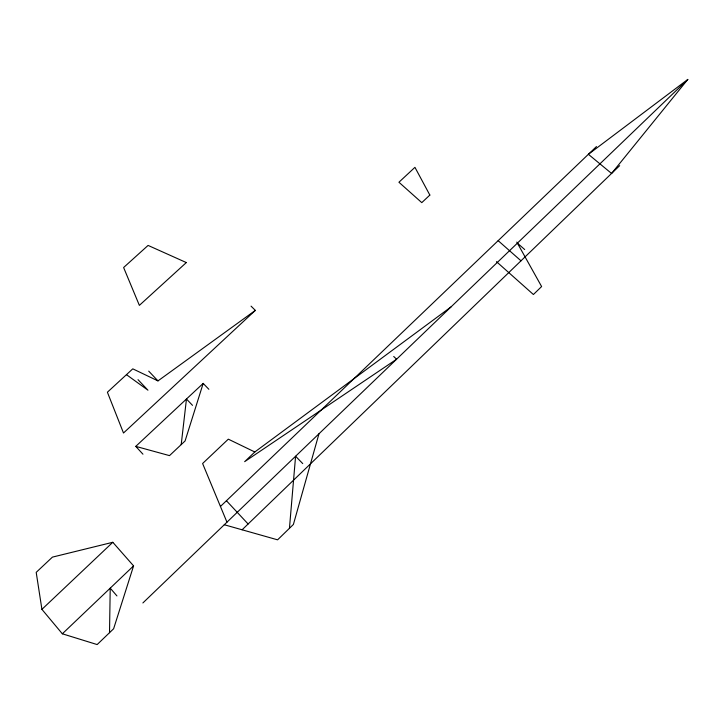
<?xml version="1.0" encoding="UTF-8"?>
<svg xmlns="http://www.w3.org/2000/svg" width="724" height="724" viewBox="0 0 724 724"><rect width="100%" height="100%" fill="white"/><g stroke="black" fill="none" stroke-linecap="round" stroke-linejoin="round"><path stroke-width="1.09" d="M109.514 632.704L110.22 588.15L116.944 595.924M289.446 528.303L295.591 456.247L302.741 463.595M181.199 444.617L186.466 399.014L192.503 405.349M318.976 433.776L293.392 524.466L277.591 539.832L224.286 524.746M203.182 383.403L185.082 440.961L169.507 455.622L135.768 446.373L203.182 383.403L208.865 389.295M133.578 565.887L113.623 628.758L97.152 644.568L62.336 633.799L41.92 609.355L36.2 572.358L52.427 557.118L112.808 542.285L133.578 565.887L62.336 633.799M687.8 79.432L611.572 173.461L588.395 154.303L687.8 79.432L142.881 602.956M242.106 529.787L619.672 165.642M220.44 506.474L596.467 146.565M451.007 306.931L254.812 451.984L244.658 461.668L396.58 359.222L393.72 356.489M41.92 609.355L112.808 542.285M255.346 310.388L123.496 433.015L107.396 392.218L132.782 368.842L157.977 380.896L255.346 310.388L251.056 306.143M254.812 451.984L228.313 439.16L202.602 463.514L226.965 522.176M126.456 374.661L147.949 390.191L138.031 379.666M517.398 243.137L524.692 249.536M498.157 240.667L520.999 260.812M496.465 261.645L533.407 294.514L541.615 286.541L516.818 242.097M148.719 371.141L157.977 380.896M226.431 500.736L248.115 523.986M135.768 446.373L142.945 454.192M429.848 195.073L421.784 202.639L398.933 182.24L414.942 167.335L429.848 195.073M186.33 262.568L139.37 305.374L123.614 267.518L148.085 245.418L186.33 262.568"/></g></svg>
